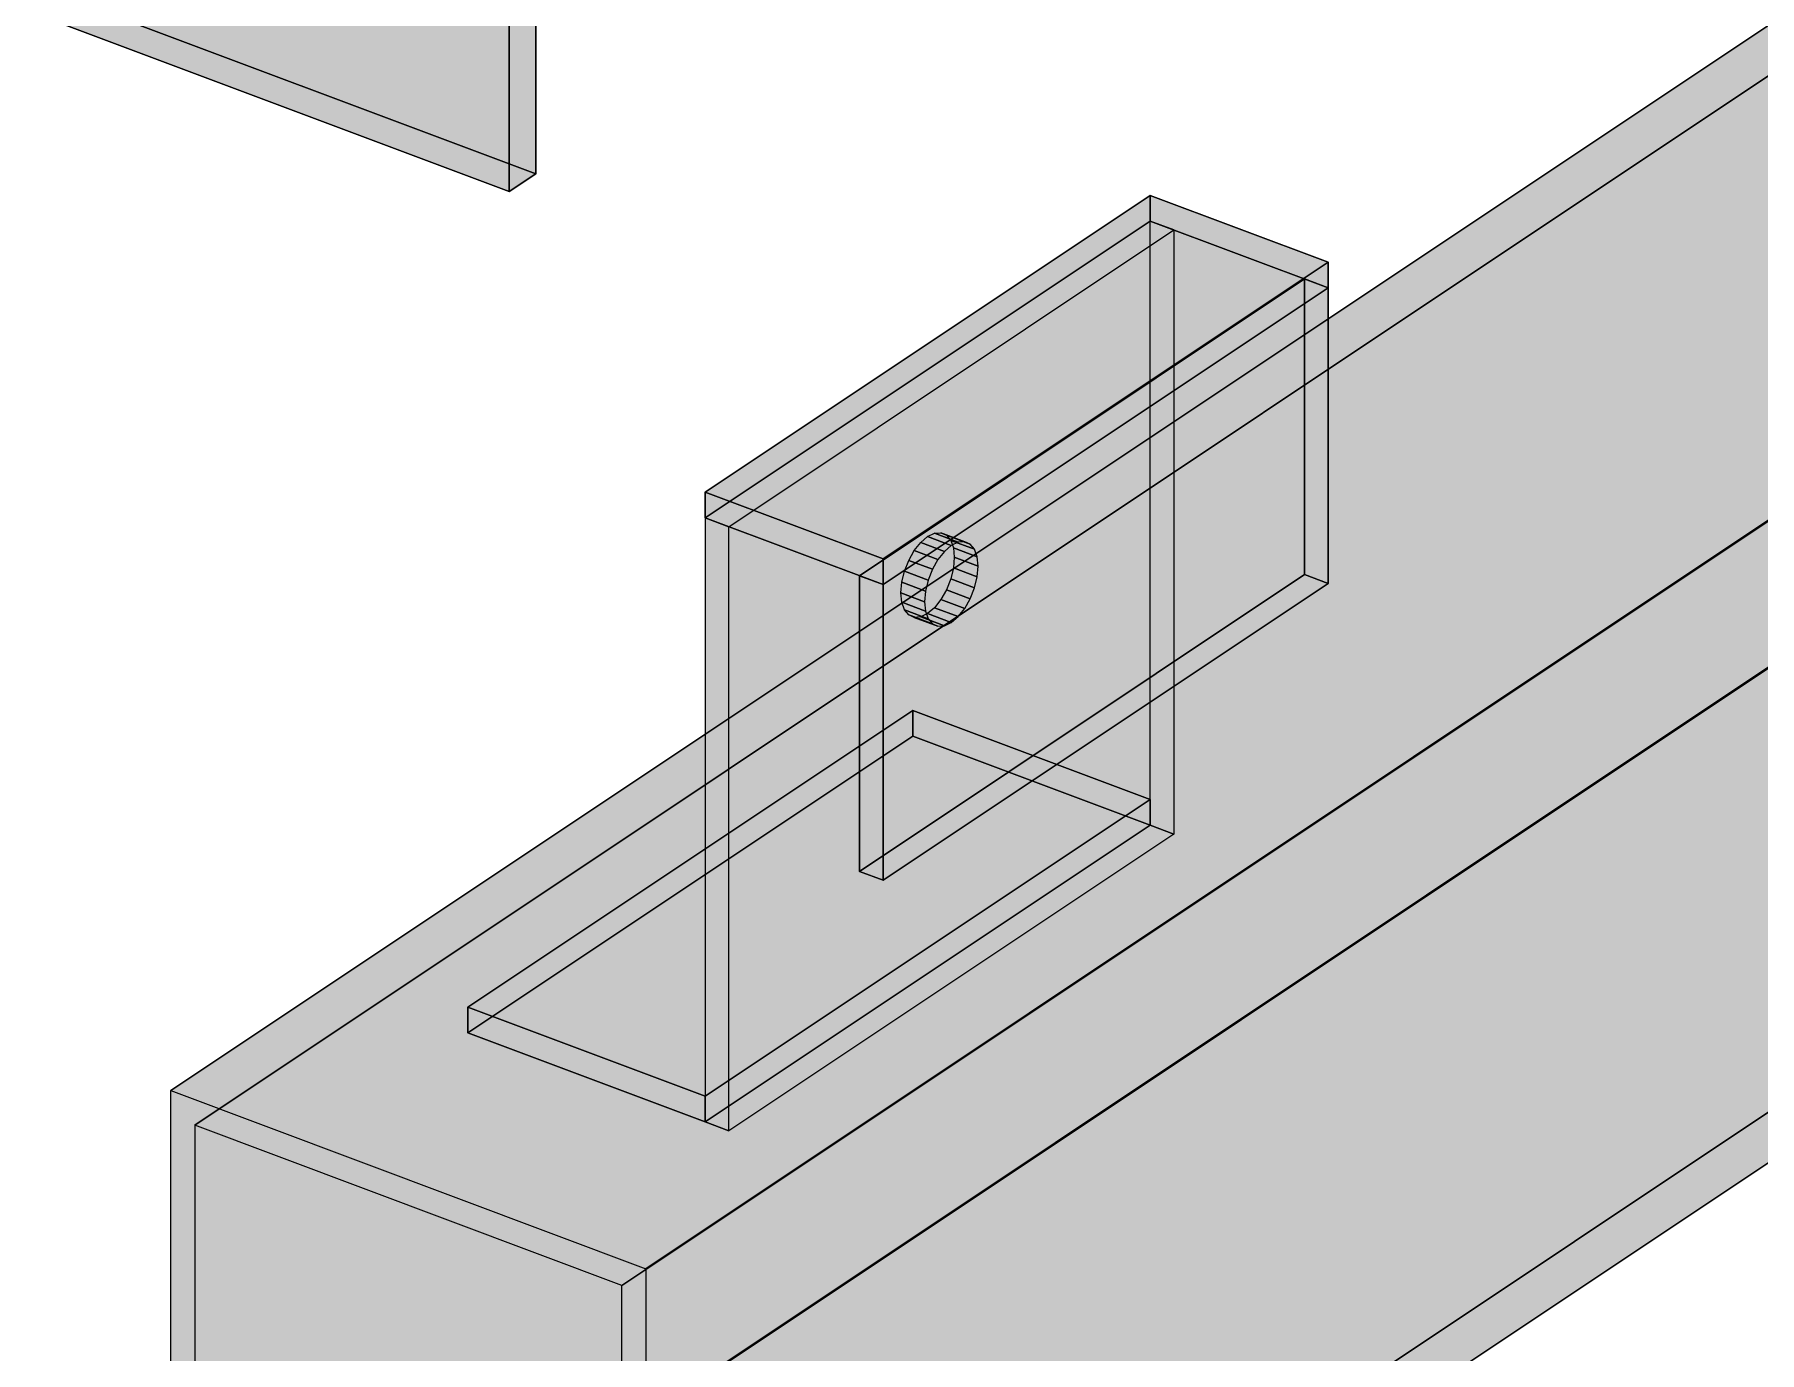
# Model space of a CAD drawing. Header units: millimetres. Extents: x 50 to 612415, y 2 to 4150.
# Drawn here: x 506508.2 to 506663.6, y 2864.5 to 2983.2 of the extents above; entities that cross this region are included whole.
import ezdxf

# ---------------------------------------------------------------- set-up
doc = ezdxf.new("R2010")
doc.units = ezdxf.units.MM
doc.layers.add('HATCH', color=8, linetype='Continuous', lineweight=9)
doc.layers.add('OUTLINE', color=7, linetype='Continuous', lineweight=25)

msp = doc.modelspace()

# ---------------------------------------------------------------- hatches: boundary and pattern name
at = {"layer": 'HATCH', "true_color": 0x46848e}
for points in [[(506520.516, 2830.237), (506520.516, 2888.11), (506899.023, 3140.448), (506899.023, 3082.575)], [(506522.655, 2884.994), (506522.655, 2831.75), (506901.162, 3084.088), (506901.162, 3137.332)], [(506563.285, 2872.072), (506563.285, 2814.198), (506941.792, 3066.536), (506941.792, 3124.41)], [(506561.147, 2817.315), (506561.147, 2870.559), (506939.654, 3122.897), (506939.654, 3069.653)], [(506550.989, 2969.075), (506553.395, 2970.678), (506553.395, 3007.718), (506550.989, 3006.114)], [(506568.631, 2939.689), (506608.728, 2966.419), (506608.728, 2968.734), (506568.631, 2942.004)], [(506568.631, 2885.287), (506608.728, 2912.018), (506608.728, 2966.419)], [(506568.631, 2885.287), (506608.728, 2966.419), (506590.381, 2933.213)], [(506608.728, 2966.419), (506568.631, 2939.689), (506589.882, 2938.344)], [(506610.866, 2965.618), (506610.866, 2911.216), (506570.77, 2884.486)], [(506592.519, 2932.411), (506610.866, 2965.618), (506570.77, 2884.486)], [(506592.021, 2937.542), (506570.77, 2938.887), (506610.866, 2965.618)], [(506608.728, 2966.419), (506589.882, 2938.344), (506590.381, 2938.124)], [(506608.728, 2966.419), (506590.763, 2934.187), (506590.381, 2933.213)], [(506608.728, 2966.419), (506590.381, 2938.124), (506590.763, 2937.66)], [(506608.728, 2966.419), (506591.003, 2935.185), (506590.763, 2934.187)], [(506608.728, 2966.419), (506590.763, 2937.66), (506591.003, 2936.982)], [(506608.728, 2966.419), (506591.085, 2936.138), (506591.003, 2935.185)], [(506608.728, 2966.419), (506591.003, 2936.982), (506591.085, 2936.138)], [(506592.519, 2937.322), (506592.021, 2937.542), (506610.866, 2965.618)], [(506592.519, 2932.411), (506592.901, 2933.385), (506610.866, 2965.618)], [(506592.901, 2936.858), (506592.519, 2937.322), (506610.866, 2965.618)], [(506592.901, 2933.385), (506593.142, 2934.383), (506610.866, 2965.618)], [(506593.142, 2936.181), (506592.901, 2936.858), (506610.866, 2965.618)], [(506593.142, 2934.383), (506593.224, 2935.336), (506610.866, 2965.618)], [(506593.224, 2935.336), (506593.142, 2936.181), (506610.866, 2965.618)], [(506624.766, 2960.405), (506584.67, 2933.674), (506584.67, 2935.989), (506624.766, 2962.72)], [(506582.531, 2907.854), (506622.627, 2934.585), (506622.627, 2961.207), (506582.531, 2934.476)], [(506624.766, 2933.783), (506584.67, 2907.052), (506584.67, 2933.674), (506624.766, 2960.405)], [(506568.631, 2939.689), (506589.302, 2938.304), (506589.882, 2938.344)], [(506568.631, 2939.689), (506588.679, 2938.007), (506589.302, 2938.304)], [(506568.631, 2939.689), (506588.057, 2937.474), (506588.679, 2938.007)], [(506568.631, 2939.689), (506587.477, 2936.74), (506588.057, 2937.474)], [(506568.631, 2939.689), (506568.631, 2885.287), (506586.596, 2934.882)], [(506568.631, 2939.689), (506586.978, 2935.856), (506587.477, 2936.74)], [(506568.631, 2939.689), (506586.596, 2934.882), (506586.978, 2935.856)], [(506592.021, 2937.542), (506591.441, 2937.502), (506570.77, 2938.887)], [(506591.441, 2937.502), (506590.818, 2937.205), (506570.77, 2938.887)], [(506590.818, 2937.205), (506590.195, 2936.672), (506570.77, 2938.887)], [(506590.195, 2936.672), (506589.615, 2935.938), (506570.77, 2938.887)], [(506588.734, 2934.08), (506570.77, 2884.486), (506570.77, 2938.887)], [(506589.615, 2935.938), (506589.117, 2935.054), (506570.77, 2938.887)], [(506589.117, 2935.054), (506588.734, 2934.08), (506570.77, 2938.887)], [(506593.224, 2935.336), (506593.142, 2936.181), (506591.003, 2936.982), (506591.085, 2936.138)], [(506568.631, 2885.287), (506586.356, 2933.884), (506586.596, 2934.882)], [(506568.631, 2885.287), (506586.274, 2932.931), (506586.356, 2933.884)], [(506568.631, 2885.287), (506590.381, 2933.213), (506589.882, 2932.329)], [(506586.356, 2932.087), (506586.274, 2932.931), (506568.631, 2885.287)], [(506588.734, 2934.08), (506588.494, 2933.082), (506570.77, 2884.486)], [(506588.494, 2933.082), (506588.412, 2932.129), (506570.77, 2884.486)], [(506588.412, 2932.129), (506588.494, 2931.285), (506586.356, 2932.087), (506586.274, 2932.931)], [(506568.631, 2885.287), (506589.882, 2932.329), (506589.302, 2931.596)], [(506586.596, 2931.409), (506586.356, 2932.087), (506568.631, 2885.287)], [(506568.631, 2885.287), (506589.302, 2931.596), (506588.679, 2931.062)], [(506586.978, 2930.945), (506586.596, 2931.409), (506568.631, 2885.287)], [(506568.631, 2885.287), (506588.679, 2931.062), (506588.057, 2930.765)], [(506592.021, 2931.527), (506592.519, 2932.411), (506570.77, 2884.486)], [(506570.77, 2884.486), (506588.412, 2932.129), (506588.494, 2931.285)], [(506591.441, 2930.794), (506592.021, 2931.527), (506570.77, 2884.486)], [(506570.77, 2884.486), (506588.494, 2931.285), (506588.734, 2930.607)], [(506568.631, 2885.287), (506587.477, 2930.725), (506586.978, 2930.945)], [(506568.631, 2885.287), (506588.057, 2930.765), (506587.477, 2930.725)], [(506590.818, 2930.26), (506591.441, 2930.794), (506570.77, 2884.486)], [(506570.77, 2884.486), (506588.734, 2930.607), (506589.117, 2930.143)], [(506590.195, 2929.963), (506590.818, 2930.26), (506570.77, 2884.486)], [(506589.117, 2930.143), (506589.615, 2929.923), (506570.77, 2884.486)], [(506589.615, 2929.923), (506590.195, 2929.963), (506570.77, 2884.486)], [(506547.247, 2893.307), (506587.343, 2920.037), (506587.343, 2922.352), (506547.247, 2895.622)], [(506608.728, 2912.018), (506568.631, 2885.287), (506568.631, 2887.602), (506608.728, 2914.333)]]:
    msp.add_hatch(color=145, dxfattribs=at).paths.add_polyline_path(points)
at = {"layer": 'HATCH', "true_color": 0x468f99}
for points in [[(506520.516, 2888.11), (506563.285, 2872.072), (506941.792, 3124.41), (506899.023, 3140.448)], [(506561.147, 2870.559), (506522.655, 2884.994), (506901.162, 3137.332), (506939.654, 3122.897)], [(506522.655, 2831.75), (506561.147, 2817.315), (506939.654, 3069.653), (506901.162, 3084.088)], [(506563.285, 2814.198), (506520.516, 2830.237), (506899.023, 3082.575), (506941.792, 3066.536)], [(506550.989, 2969.075), (506508.22, 2985.113), (506510.626, 2986.717)], [(506553.395, 2970.678), (506550.989, 2969.075), (506510.626, 2986.717)], [(506624.766, 2962.72), (506568.631, 2942.004), (506608.728, 2968.734)], [(506608.728, 2966.419), (506568.631, 2939.689), (506624.766, 2960.405)], [(506570.77, 2938.887), (506610.866, 2965.618), (506608.728, 2966.419), (506568.631, 2939.689)], [(506624.766, 2962.72), (506584.67, 2935.989), (506568.631, 2942.004)], [(506624.766, 2960.405), (506582.531, 2934.476), (506622.627, 2961.207)], [(506568.631, 2939.689), (506584.67, 2933.674), (506624.766, 2960.405)], [(506624.766, 2960.405), (506584.67, 2933.674), (506582.531, 2934.476)], [(506622.627, 2934.585), (506582.531, 2907.854), (506624.766, 2933.783)], [(506582.531, 2907.854), (506584.67, 2907.052), (506624.766, 2933.783)], [(506608.728, 2914.333), (506547.247, 2895.622), (506587.343, 2922.352)], [(506587.343, 2920.037), (506547.247, 2893.307), (506608.728, 2912.018)], [(506608.728, 2914.333), (506568.631, 2887.602), (506547.247, 2895.622)], [(506547.247, 2893.307), (506568.631, 2885.287), (506608.728, 2912.018)], [(506610.866, 2911.216), (506570.77, 2884.486), (506568.631, 2885.287), (506608.728, 2912.018)]]:
    msp.add_hatch(color=135, dxfattribs=at).paths.add_polyline_path(points)
at = {"layer": 'HATCH', "true_color": 0x468690}
for points in [[(506553.395, 2970.678), (506510.626, 2986.717), (506510.626, 3023.756), (506553.395, 3007.718)], [(506508.22, 2985.113), (506550.989, 2969.075), (506550.989, 3006.114), (506508.22, 3022.152)], [(506608.728, 2966.419), (506624.766, 2960.405), (506624.766, 2962.72), (506608.728, 2968.734)], [(506610.866, 2965.618), (506610.866, 2911.216), (506608.728, 2912.018), (506608.728, 2966.419)], [(506622.627, 2934.585), (506624.766, 2933.783), (506624.766, 2960.405), (506622.627, 2961.207)], [(506584.67, 2933.674), (506568.631, 2939.689), (506568.631, 2942.004), (506584.67, 2935.989)], [(506570.77, 2884.486), (506570.77, 2938.887), (506568.631, 2939.689), (506568.631, 2885.287)], [(506584.67, 2907.052), (506582.531, 2907.854), (506582.531, 2934.476), (506584.67, 2933.674)], [(506587.343, 2920.037), (506608.728, 2912.018), (506608.728, 2914.333), (506587.343, 2922.352)], [(506568.631, 2885.287), (506547.247, 2893.307), (506547.247, 2895.622), (506568.631, 2887.602)], [(506522.655, 2884.994), (506520.516, 2830.237), (506520.516, 2888.11)], [(506561.147, 2870.559), (506522.655, 2884.994), (506520.516, 2888.11)], [(506520.516, 2888.11), (506563.285, 2872.072), (506561.147, 2870.559)], [(506522.655, 2884.994), (506522.655, 2831.75), (506520.516, 2830.237)], [(506563.285, 2872.072), (506563.285, 2814.198), (506561.147, 2817.315)], [(506563.285, 2872.072), (506561.147, 2817.315), (506561.147, 2870.559)]]:
    msp.add_hatch(color=145, dxfattribs=at).paths.add_polyline_path(points)
at = {"layer": 'HATCH', "true_color": 0x46909b}
for points in [[(506590.195, 2936.672), (506589.615, 2935.938), (506587.477, 2936.74), (506588.057, 2937.474)], [(506591.441, 2930.794), (506592.021, 2931.527), (506589.882, 2932.329), (506589.302, 2931.596)]]:
    msp.add_hatch(color=135, dxfattribs=at).paths.add_polyline_path(points)
at = {"layer": 'HATCH', "true_color": 0x468f9a}
for points in [[(506590.818, 2937.205), (506590.195, 2936.672), (506588.057, 2937.474), (506588.679, 2938.007)], [(506590.818, 2930.26), (506591.441, 2930.794), (506589.302, 2931.596), (506588.679, 2931.062)]]:
    msp.add_hatch(color=135, dxfattribs=at).paths.add_polyline_path(points)
at = {"layer": 'HATCH', "true_color": 0x468e98}
for points in [[(506591.441, 2937.502), (506590.818, 2937.205), (506588.679, 2938.007), (506589.302, 2938.304)], [(506590.195, 2929.963), (506590.818, 2930.26), (506588.679, 2931.062), (506588.057, 2930.765)]]:
    msp.add_hatch(color=145, dxfattribs=at).paths.add_polyline_path(points)
at = {"layer": 'HATCH', "true_color": 0x468b95}
for points in [[(506592.021, 2937.542), (506591.441, 2937.502), (506589.302, 2938.304), (506589.882, 2938.344)], [(506589.615, 2929.923), (506590.195, 2929.963), (506588.057, 2930.765), (506587.477, 2930.725)]]:
    msp.add_hatch(color=145, dxfattribs=at).paths.add_polyline_path(points)
at = {"layer": 'HATCH', "true_color": 0x468791}
for points in [[(506592.519, 2937.322), (506592.021, 2937.542), (506589.882, 2938.344), (506590.381, 2938.124)], [(506589.117, 2930.143), (506589.615, 2929.923), (506587.477, 2930.725), (506586.978, 2930.945)]]:
    msp.add_hatch(color=145, dxfattribs=at).paths.add_polyline_path(points)
at = {"layer": 'HATCH', "true_color": 0x46838c}
for points in [[(506592.901, 2936.858), (506592.519, 2937.322), (506590.381, 2938.124), (506590.763, 2937.66)], [(506588.734, 2930.607), (506589.117, 2930.143), (506586.978, 2930.945), (506586.596, 2931.409)]]:
    msp.add_hatch(color=145, dxfattribs=at).paths.add_polyline_path(points)
at = {"layer": 'HATCH', "true_color": 0x468089}
for points in [[(506593.142, 2936.181), (506592.901, 2936.858), (506590.763, 2937.66), (506591.003, 2936.982)], [(506588.494, 2931.285), (506588.734, 2930.607), (506586.596, 2931.409), (506586.356, 2932.087)]]:
    msp.add_hatch(color=137, dxfattribs=at).paths.add_polyline_path(points)
at = {"layer": 'HATCH', "true_color": 0x468e99}
for points in [[(506589.117, 2935.054), (506588.734, 2934.08), (506586.596, 2934.882), (506586.978, 2935.856)], [(506592.519, 2932.411), (506592.901, 2933.385), (506590.763, 2934.187), (506590.381, 2933.213)]]:
    msp.add_hatch(color=145, dxfattribs=at).paths.add_polyline_path(points)
at = {"layer": 'HATCH', "true_color": 0x46909a}
for points in [[(506589.615, 2935.938), (506589.117, 2935.054), (506586.978, 2935.856), (506587.477, 2936.74)], [(506592.021, 2931.527), (506592.519, 2932.411), (506590.381, 2933.213), (506589.882, 2932.329)]]:
    msp.add_hatch(color=135, dxfattribs=at).paths.add_polyline_path(points)
at = {"layer": 'HATCH', "true_color": 0x468892}
for points in [[(506593.142, 2934.383), (506593.224, 2935.336), (506591.085, 2936.138), (506591.003, 2935.185)], [(506588.494, 2933.082), (506588.412, 2932.129), (506586.274, 2932.931), (506586.356, 2933.884)]]:
    msp.add_hatch(color=145, dxfattribs=at).paths.add_polyline_path(points)
at = {"layer": 'HATCH', "true_color": 0x468c96}
for points in [[(506588.734, 2934.08), (506588.494, 2933.082), (506586.356, 2933.884), (506586.596, 2934.882)], [(506592.901, 2933.385), (506593.142, 2934.383), (506591.003, 2935.185), (506590.763, 2934.187)]]:
    msp.add_hatch(color=145, dxfattribs=at).paths.add_polyline_path(points)

# ---------------------------------------------------------------- linework, layer by layer
at = {"layer": 'OUTLINE', "color": 139, "true_color": 0x42544a}
for p, q in [((506520.516, 2888.11), (506899.023, 3140.448)), ((506899.023, 3140.448), (506520.516, 2888.11)), ((506901.162, 3137.332), (506522.655, 2884.994)), ((506522.655, 2884.994), (506901.162, 3137.332)), ((506941.792, 3124.41), (506563.285, 2872.072)), ((506563.285, 2872.072), (506941.792, 3124.41)), ((506561.147, 2870.559), (506939.654, 3122.897)), ((506939.654, 3122.897), (506561.147, 2870.559)), ((506901.162, 3084.088), (506522.655, 2831.75)), ((506522.655, 2831.75), (506901.162, 3084.088)), ((506520.516, 2830.237), (506899.023, 3082.575)), ((506899.023, 3082.575), (506520.516, 2830.237)), ((506561.147, 2817.315), (506939.654, 3069.653)), ((506939.654, 3069.653), (506561.147, 2817.315)), ((506941.792, 3066.536), (506563.285, 2814.198)), ((506563.285, 2814.198), (506941.792, 3066.536)), ((506553.395, 3007.718), (506553.395, 2970.678)), ((506553.395, 2970.678), (506553.395, 3007.718)), ((506550.989, 2969.075), (506550.989, 3006.114)), ((506550.989, 3006.114), (506550.989, 2969.075)), ((506510.626, 2986.717), (506553.395, 2970.678)), ((506553.395, 2970.678), (506510.626, 2986.717)), ((506550.989, 2969.075), (506508.22, 2985.113)), ((506508.22, 2985.113), (506550.989, 2969.075)), ((506553.395, 2970.678), (506550.989, 2969.075)), ((506550.989, 2969.075), (506553.395, 2970.678)), ((506568.631, 2942.004), (506608.728, 2968.734)), ((506608.728, 2968.734), (506568.631, 2942.004)), ((506624.766, 2962.72), (506608.728, 2968.734)), ((506608.728, 2968.734), (506608.728, 2966.419)), ((506608.728, 2968.734), (506624.766, 2962.72)), ((506608.728, 2966.419), (506608.728, 2968.734)), ((506608.728, 2966.419), (506568.631, 2939.689)), ((506608.728, 2966.419), (506568.631, 2939.689)), ((506568.631, 2939.689), (506608.728, 2966.419)), ((506608.728, 2966.419), (506568.631, 2939.689)), ((506570.77, 2938.887), (506610.866, 2965.618)), ((506570.77, 2938.887), (506610.866, 2965.618)), ((506608.728, 2912.018), (506608.728, 2966.419)), ((506608.728, 2966.419), (506610.866, 2965.618)), ((506608.728, 2912.018), (506608.728, 2966.419)), ((506608.728, 2966.419), (506624.766, 2960.405)), ((506624.766, 2960.405), (506608.728, 2966.419)), ((506610.866, 2965.618), (506608.728, 2966.419)), ((506610.866, 2965.618), (506610.866, 2911.216)), ((506610.866, 2965.618), (506610.866, 2911.216)), ((506584.67, 2935.989), (506624.766, 2962.72)), ((506624.766, 2962.72), (506584.67, 2935.989)), ((506624.766, 2960.405), (506624.766, 2962.72)), ((506624.766, 2962.72), (506624.766, 2960.405)), ((506622.627, 2961.207), (506582.531, 2934.476)), ((506582.531, 2934.476), (506622.627, 2961.207)), ((506624.766, 2960.405), (506622.627, 2961.207)), ((506622.627, 2961.207), (506622.627, 2934.585)), ((506622.627, 2934.585), (506622.627, 2961.207)), ((506622.627, 2961.207), (506624.766, 2960.405)), ((506584.67, 2933.674), (506624.766, 2960.405)), ((506624.766, 2960.405), (506584.67, 2933.674)), ((506584.67, 2933.674), (506624.766, 2960.405)), ((506624.766, 2960.405), (506584.67, 2933.674)), ((506624.766, 2933.783), (506624.766, 2960.405)), ((506624.766, 2960.405), (506624.766, 2933.783)), ((506568.631, 2942.004), (506568.631, 2939.689)), ((506584.67, 2935.989), (506568.631, 2942.004)), ((506568.631, 2939.689), (506568.631, 2942.004)), ((506568.631, 2942.004), (506584.67, 2935.989)), ((506568.631, 2939.689), (506570.77, 2938.887)), ((506568.631, 2939.689), (506568.631, 2885.287)), ((506570.77, 2938.887), (506568.631, 2939.689)), ((506568.631, 2939.689), (506568.631, 2885.287)), ((506568.631, 2939.689), (506584.67, 2933.674)), ((506584.67, 2933.674), (506568.631, 2939.689)), ((506570.77, 2884.486), (506570.77, 2938.887)), ((506570.77, 2884.486), (506570.77, 2938.887)), ((506587.477, 2936.74), (506588.057, 2937.474)), ((506587.477, 2936.74), (506588.057, 2937.474)), ((506588.057, 2937.474), (506588.679, 2938.007)), ((506588.057, 2937.474), (506588.679, 2938.007)), ((506590.195, 2936.672), (506588.057, 2937.474)), ((506588.057, 2937.474), (506590.195, 2936.672)), ((506588.679, 2938.007), (506589.302, 2938.304)), ((506588.679, 2938.007), (506589.302, 2938.304)), ((506590.818, 2937.205), (506588.679, 2938.007)), ((506588.679, 2938.007), (506590.818, 2937.205)), ((506589.302, 2938.304), (506589.882, 2938.344)), ((506589.302, 2938.304), (506589.882, 2938.344)), ((506591.441, 2937.502), (506589.302, 2938.304)), ((506589.302, 2938.304), (506591.441, 2937.502)), ((506589.882, 2938.344), (506590.381, 2938.124)), ((506592.021, 2937.542), (506589.882, 2938.344)), ((506589.882, 2938.344), (506590.381, 2938.124)), ((506589.882, 2938.344), (506592.021, 2937.542)), ((506590.818, 2937.205), (506590.195, 2936.672)), ((506590.818, 2937.205), (506590.195, 2936.672)), ((506590.381, 2938.124), (506590.763, 2937.66)), ((506592.519, 2937.322), (506590.381, 2938.124)), ((506590.381, 2938.124), (506590.763, 2937.66)), ((506590.381, 2938.124), (506592.519, 2937.322)), ((506590.763, 2937.66), (506591.003, 2936.982)), ((506592.901, 2936.858), (506590.763, 2937.66)), ((506590.763, 2937.66), (506591.003, 2936.982)), ((506590.763, 2937.66), (506592.901, 2936.858)), ((506591.441, 2937.502), (506590.818, 2937.205)), ((506591.441, 2937.502), (506590.818, 2937.205)), ((506592.021, 2937.542), (506591.441, 2937.502)), ((506592.021, 2937.542), (506591.441, 2937.502)), ((506592.519, 2937.322), (506592.021, 2937.542)), ((506592.519, 2937.322), (506592.021, 2937.542)), ((506592.901, 2936.858), (506592.519, 2937.322)), ((506592.901, 2936.858), (506592.519, 2937.322)), ((506584.67, 2933.674), (506584.67, 2935.989)), ((506584.67, 2935.989), (506584.67, 2933.674)), ((506586.596, 2934.882), (506586.978, 2935.856)), ((506586.596, 2934.882), (506586.978, 2935.856)), ((506586.978, 2935.856), (506587.477, 2936.74)), ((506586.978, 2935.856), (506587.477, 2936.74)), ((506589.117, 2935.054), (506586.978, 2935.856)), ((506586.978, 2935.856), (506589.117, 2935.054)), ((506589.615, 2935.938), (506587.477, 2936.74)), ((506587.477, 2936.74), (506589.615, 2935.938)), ((506589.615, 2935.938), (506589.117, 2935.054)), ((506589.615, 2935.938), (506589.117, 2935.054)), ((506590.195, 2936.672), (506589.615, 2935.938)), ((506590.195, 2936.672), (506589.615, 2935.938)), ((506591.003, 2936.982), (506591.085, 2936.138)), ((506593.142, 2936.181), (506591.003, 2936.982)), ((506591.003, 2936.982), (506591.085, 2936.138)), ((506591.003, 2936.982), (506593.142, 2936.181)), ((506591.085, 2936.138), (506591.003, 2935.185)), ((506591.085, 2936.138), (506591.003, 2935.185)), ((506593.224, 2935.336), (506591.085, 2936.138)), ((506591.085, 2936.138), (506593.224, 2935.336)), ((506593.142, 2936.181), (506592.901, 2936.858)), ((506593.142, 2936.181), (506592.901, 2936.858)), ((506593.224, 2935.336), (506593.142, 2936.181)), ((506593.224, 2935.336), (506593.142, 2936.181)), ((506622.627, 2934.585), (506582.531, 2907.854)), ((506582.531, 2907.854), (506622.627, 2934.585)), ((506582.531, 2934.476), (506582.531, 2907.854)), ((506584.67, 2933.674), (506582.531, 2934.476)), ((506582.531, 2907.854), (506582.531, 2934.476)), ((506582.531, 2934.476), (506584.67, 2933.674)), ((506586.356, 2933.884), (506586.596, 2934.882)), ((506586.356, 2933.884), (506586.596, 2934.882)), ((506586.596, 2934.882), (506588.734, 2934.08)), ((506588.734, 2934.08), (506586.596, 2934.882)), ((506589.117, 2935.054), (506588.734, 2934.08)), ((506589.117, 2935.054), (506588.734, 2934.08)), ((506590.763, 2934.187), (506590.381, 2933.213)), ((506590.763, 2934.187), (506590.381, 2933.213)), ((506591.003, 2935.185), (506590.763, 2934.187)), ((506591.003, 2935.185), (506590.763, 2934.187)), ((506592.901, 2933.385), (506590.763, 2934.187)), ((506590.763, 2934.187), (506592.901, 2933.385)), ((506593.142, 2934.383), (506591.003, 2935.185)), ((506591.003, 2935.185), (506593.142, 2934.383)), ((506592.901, 2933.385), (506593.142, 2934.383)), ((506592.901, 2933.385), (506593.142, 2934.383)), ((506593.142, 2934.383), (506593.224, 2935.336)), ((506593.142, 2934.383), (506593.224, 2935.336)), ((506622.627, 2934.585), (506624.766, 2933.783)), ((506624.766, 2933.783), (506622.627, 2934.585)), ((506584.67, 2907.052), (506624.766, 2933.783)), ((506624.766, 2933.783), (506584.67, 2907.052)), ((506584.67, 2907.052), (506584.67, 2933.674)), ((506584.67, 2933.674), (506584.67, 2907.052)), ((506586.274, 2932.931), (506586.356, 2933.884)), ((506586.274, 2932.931), (506586.356, 2933.884)), ((506586.356, 2932.087), (506586.274, 2932.931)), ((506586.356, 2932.087), (506586.274, 2932.931)), ((506586.274, 2932.931), (506588.412, 2932.129)), ((506588.412, 2932.129), (506586.274, 2932.931)), ((506586.356, 2933.884), (506588.494, 2933.082)), ((506588.494, 2933.082), (506586.356, 2933.884)), ((506588.494, 2933.082), (506588.412, 2932.129)), ((506588.494, 2933.082), (506588.412, 2932.129)), ((506588.734, 2934.08), (506588.494, 2933.082)), ((506588.734, 2934.08), (506588.494, 2933.082)), ((506590.381, 2933.213), (506589.882, 2932.329)), ((506590.381, 2933.213), (506589.882, 2932.329)), ((506590.381, 2933.213), (506592.519, 2932.411)), ((506592.519, 2932.411), (506590.381, 2933.213)), ((506592.519, 2932.411), (506592.901, 2933.385)), ((506592.519, 2932.411), (506592.901, 2933.385)), ((506586.596, 2931.409), (506586.356, 2932.087)), ((506586.596, 2931.409), (506586.356, 2932.087)), ((506586.356, 2932.087), (506588.494, 2931.285)), ((506588.494, 2931.285), (506586.356, 2932.087)), ((506586.978, 2930.945), (506586.596, 2931.409)), ((506586.978, 2930.945), (506586.596, 2931.409)), ((506586.596, 2931.409), (506588.734, 2930.607)), ((506588.734, 2930.607), (506586.596, 2931.409)), ((506588.679, 2931.062), (506588.057, 2930.765)), ((506588.679, 2931.062), (506588.057, 2930.765)), ((506588.412, 2932.129), (506588.494, 2931.285)), ((506588.412, 2932.129), (506588.494, 2931.285)), ((506588.494, 2931.285), (506588.734, 2930.607)), ((506588.494, 2931.285), (506588.734, 2930.607)), ((506589.302, 2931.596), (506588.679, 2931.062)), ((506589.302, 2931.596), (506588.679, 2931.062)), ((506588.679, 2931.062), (506590.818, 2930.26)), ((506590.818, 2930.26), (506588.679, 2931.062)), ((506589.882, 2932.329), (506589.302, 2931.596)), ((506589.882, 2932.329), (506589.302, 2931.596)), ((506589.302, 2931.596), (506591.441, 2930.794)), ((506591.441, 2930.794), (506589.302, 2931.596)), ((506589.882, 2932.329), (506592.021, 2931.527)), ((506592.021, 2931.527), (506589.882, 2932.329)), ((506591.441, 2930.794), (506592.021, 2931.527)), ((506591.441, 2930.794), (506592.021, 2931.527)), ((506592.021, 2931.527), (506592.519, 2932.411)), ((506592.021, 2931.527), (506592.519, 2932.411)), ((506587.477, 2930.725), (506586.978, 2930.945)), ((506586.978, 2930.945), (506589.117, 2930.143)), ((506587.477, 2930.725), (506586.978, 2930.945)), ((506589.117, 2930.143), (506586.978, 2930.945)), ((506588.057, 2930.765), (506587.477, 2930.725)), ((506588.057, 2930.765), (506587.477, 2930.725)), ((506587.477, 2930.725), (506589.615, 2929.923)), ((506589.615, 2929.923), (506587.477, 2930.725)), ((506588.057, 2930.765), (506590.195, 2929.963)), ((506590.195, 2929.963), (506588.057, 2930.765)), ((506588.734, 2930.607), (506589.117, 2930.143)), ((506588.734, 2930.607), (506589.117, 2930.143)), ((506589.117, 2930.143), (506589.615, 2929.923)), ((506589.117, 2930.143), (506589.615, 2929.923)), ((506589.615, 2929.923), (506590.195, 2929.963)), ((506589.615, 2929.923), (506590.195, 2929.963)), ((506590.195, 2929.963), (506590.818, 2930.26)), ((506590.195, 2929.963), (506590.818, 2930.26)), ((506590.818, 2930.26), (506591.441, 2930.794)), ((506590.818, 2930.26), (506591.441, 2930.794)), ((506547.247, 2895.622), (506587.343, 2922.352)), ((506587.343, 2922.352), (506547.247, 2895.622)), ((506608.728, 2914.333), (506587.343, 2922.352)), ((506587.343, 2922.352), (506587.343, 2920.037)), ((506587.343, 2922.352), (506608.728, 2914.333)), ((506587.343, 2920.037), (506587.343, 2922.352)), ((506587.343, 2920.037), (506547.247, 2893.307)), ((506547.247, 2893.307), (506587.343, 2920.037)), ((506587.343, 2920.037), (506608.728, 2912.018)), ((506608.728, 2912.018), (506587.343, 2920.037)), ((506568.631, 2887.602), (506608.728, 2914.333)), ((506608.728, 2914.333), (506568.631, 2887.602)), ((506608.728, 2912.018), (506608.728, 2914.333)), ((506608.728, 2914.333), (506608.728, 2912.018)), ((506608.728, 2912.018), (506568.631, 2885.287)), ((506568.631, 2885.287), (506608.728, 2912.018)), ((506568.631, 2885.287), (506608.728, 2912.018)), ((506568.631, 2885.287), (506608.728, 2912.018)), ((506610.866, 2911.216), (506570.77, 2884.486)), ((506610.866, 2911.216), (506570.77, 2884.486)), ((506610.866, 2911.216), (506608.728, 2912.018)), ((506608.728, 2912.018), (506610.866, 2911.216)), ((506582.531, 2907.854), (506584.67, 2907.052)), ((506584.67, 2907.052), (506582.531, 2907.854)), ((506547.247, 2895.622), (506547.247, 2893.307)), ((506568.631, 2887.602), (506547.247, 2895.622)), ((506547.247, 2893.307), (506547.247, 2895.622)), ((506547.247, 2895.622), (506568.631, 2887.602)), ((506547.247, 2893.307), (506568.631, 2885.287)), ((506568.631, 2885.287), (506547.247, 2893.307)), ((506520.516, 2830.237), (506520.516, 2888.11)), ((506520.516, 2888.11), (506563.285, 2872.072)), ((506520.516, 2830.237), (506520.516, 2888.11)), ((506520.516, 2888.11), (506563.285, 2872.072)), ((506568.631, 2885.287), (506568.631, 2887.602)), ((506568.631, 2887.602), (506568.631, 2885.287)), ((506522.655, 2884.994), (506522.655, 2831.75)), ((506561.147, 2870.559), (506522.655, 2884.994)), ((506522.655, 2884.994), (506522.655, 2831.75)), ((506561.147, 2870.559), (506522.655, 2884.994)), ((506570.77, 2884.486), (506568.631, 2885.287)), ((506568.631, 2885.287), (506570.77, 2884.486)), ((506563.285, 2872.072), (506563.285, 2814.198)), ((506563.285, 2872.072), (506563.285, 2814.198)), ((506561.147, 2817.315), (506561.147, 2870.559)), ((506561.147, 2817.315), (506561.147, 2870.559))]:
    msp.add_line(p, q, dxfattribs=at)

doc.saveas('drawing.dxf')
